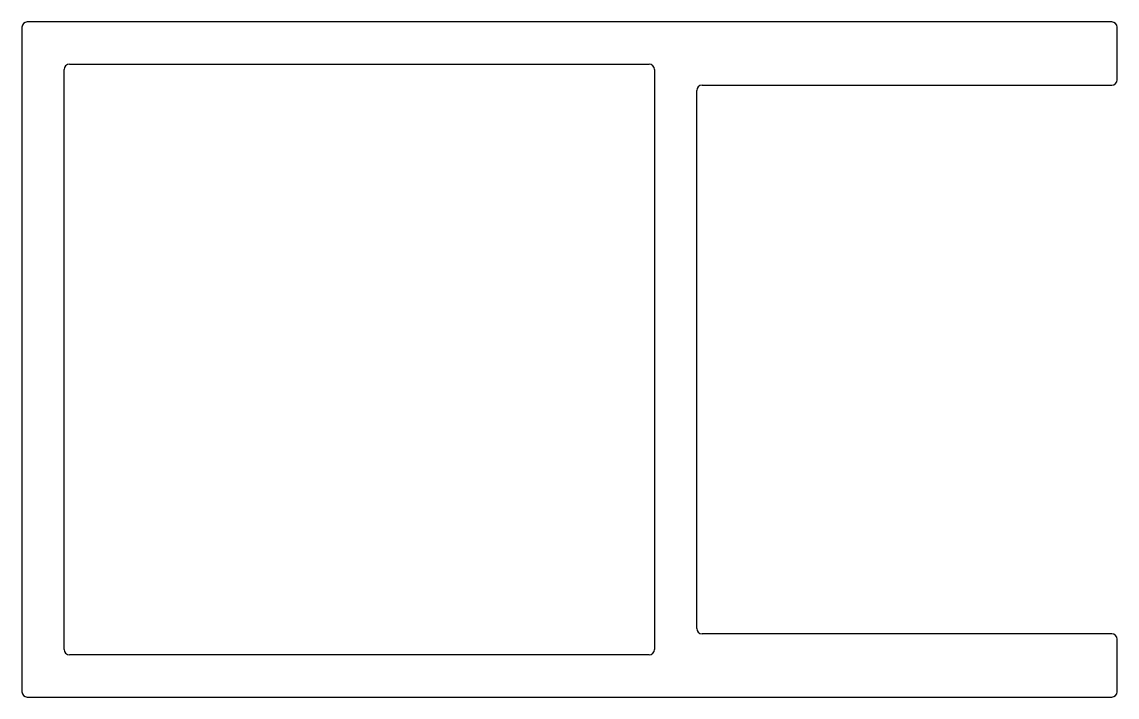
# Model space of a CAD drawing. Extents: x -41 to 41.5, y 3 to 53.8.
import ezdxf

# ---------------------------------------------------------------- set-up
doc = ezdxf.new("R2010")
doc.units = 0
doc.layers.get('0').update_dxf_attribs({"linetype": 'CONTINUOUS'})

msp = doc.modelspace()

# ---------------------------------------------------------------- linework, layer by layer
for p, q in [((41.087, 53.786), (-40.549, 53.786)), ((-40.955, 53.379), (-40.955, 3.392)), ((41.493, 49.429), (41.493, 53.379)), ((-37.374, 50.611), (6.263, 50.611)), ((-37.78, 6.567), (-37.78, 50.204)), ((6.67, 50.204), (6.67, 12.022)), ((10.251, 49.023), (41.087, 49.023)), ((9.845, 28.386), (9.845, 48.617)), ((9.845, 8.154), (9.845, 28.386)), ((6.67, 12.022), (6.67, 6.567)), ((41.087, 7.748), (10.251, 7.748)), ((41.493, 3.392), (41.493, 7.342)), ((6.263, 6.161), (-37.374, 6.161)), ((-40.549, 2.986), (41.087, 2.986))]:
    msp.add_line(p, q)
for centre, start, end in [((-40.549, 53.379), 90, 180), ((41.087, 53.379), 360, 90), ((-37.374, 50.204), 90, 180), ((6.263, 50.204), 360, 90), ((10.251, 48.617), 90, 180), ((41.087, 49.429), 270, 360), ((10.251, 8.154), 180, 270), ((41.087, 7.342), 360, 90), ((-37.374, 6.567), 180, 270), ((6.263, 6.567), 270, 0), ((-40.549, 3.392), 180, 270), ((41.087, 3.392), 270, 0)]:
    msp.add_arc(centre, 0.406, start, end)

doc.saveas('drawing.dxf')
